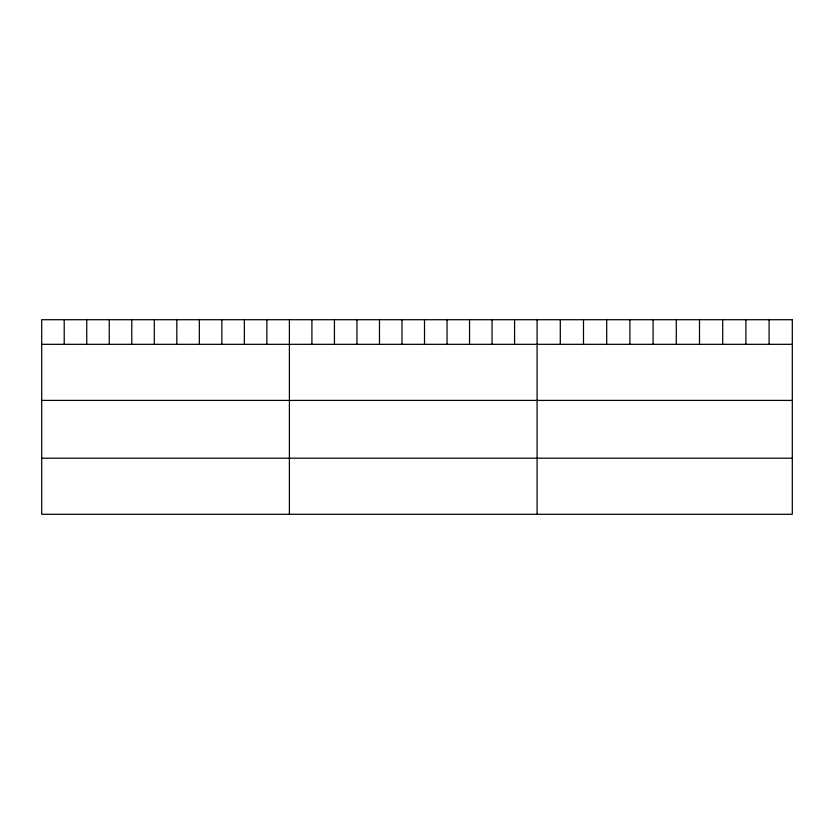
<?xml version="1.0" encoding="UTF-8"?>
<svg xmlns="http://www.w3.org/2000/svg" width="834" height="834" viewBox="0 0 834 834"><rect width="100%" height="100%" fill="white"/><g stroke="black" fill="none" stroke-linecap="round" stroke-linejoin="round"><path stroke-width="1.25" d="M41.7 344.317L792.3 344.317M41.7 400.414L792.3 400.414M41.7 458.2L792.3 458.2M769.104 319.714L769.104 344.317M745.898 319.714L745.898 344.317M722.703 319.714L722.703 344.317M699.497 319.714L699.497 344.317M676.301 319.714L676.301 344.317M653.095 319.714L653.095 344.317M629.899 319.714L629.899 344.317M606.693 319.714L606.693 344.317M583.498 319.714L583.498 344.317M560.292 319.714L560.292 344.317M537.096 319.714L537.096 514.286M514.578 319.714L514.578 344.317M492.06 319.714L492.06 344.317M469.542 319.714L469.542 344.317M447.024 319.714L447.024 344.317M424.506 319.714L424.506 344.317M401.988 319.714L401.988 344.317M379.47 319.714L379.47 344.317M356.952 319.714L356.952 344.317M334.434 319.714L334.434 344.317M311.916 319.714L311.916 344.317M289.398 319.714L289.398 514.286M266.88 319.714L266.88 344.317M244.362 319.714L244.362 344.317M221.844 319.714L221.844 344.317M199.326 319.714L199.326 344.317M176.808 319.714L176.808 344.317M154.29 319.714L154.29 344.317M131.772 319.714L131.772 344.317M109.254 319.714L109.254 344.317M86.736 319.714L86.736 344.317M64.218 319.714L64.218 344.317M792.3 319.714L41.7 319.714L41.7 514.286L792.3 514.286L792.3 319.714"/></g></svg>
